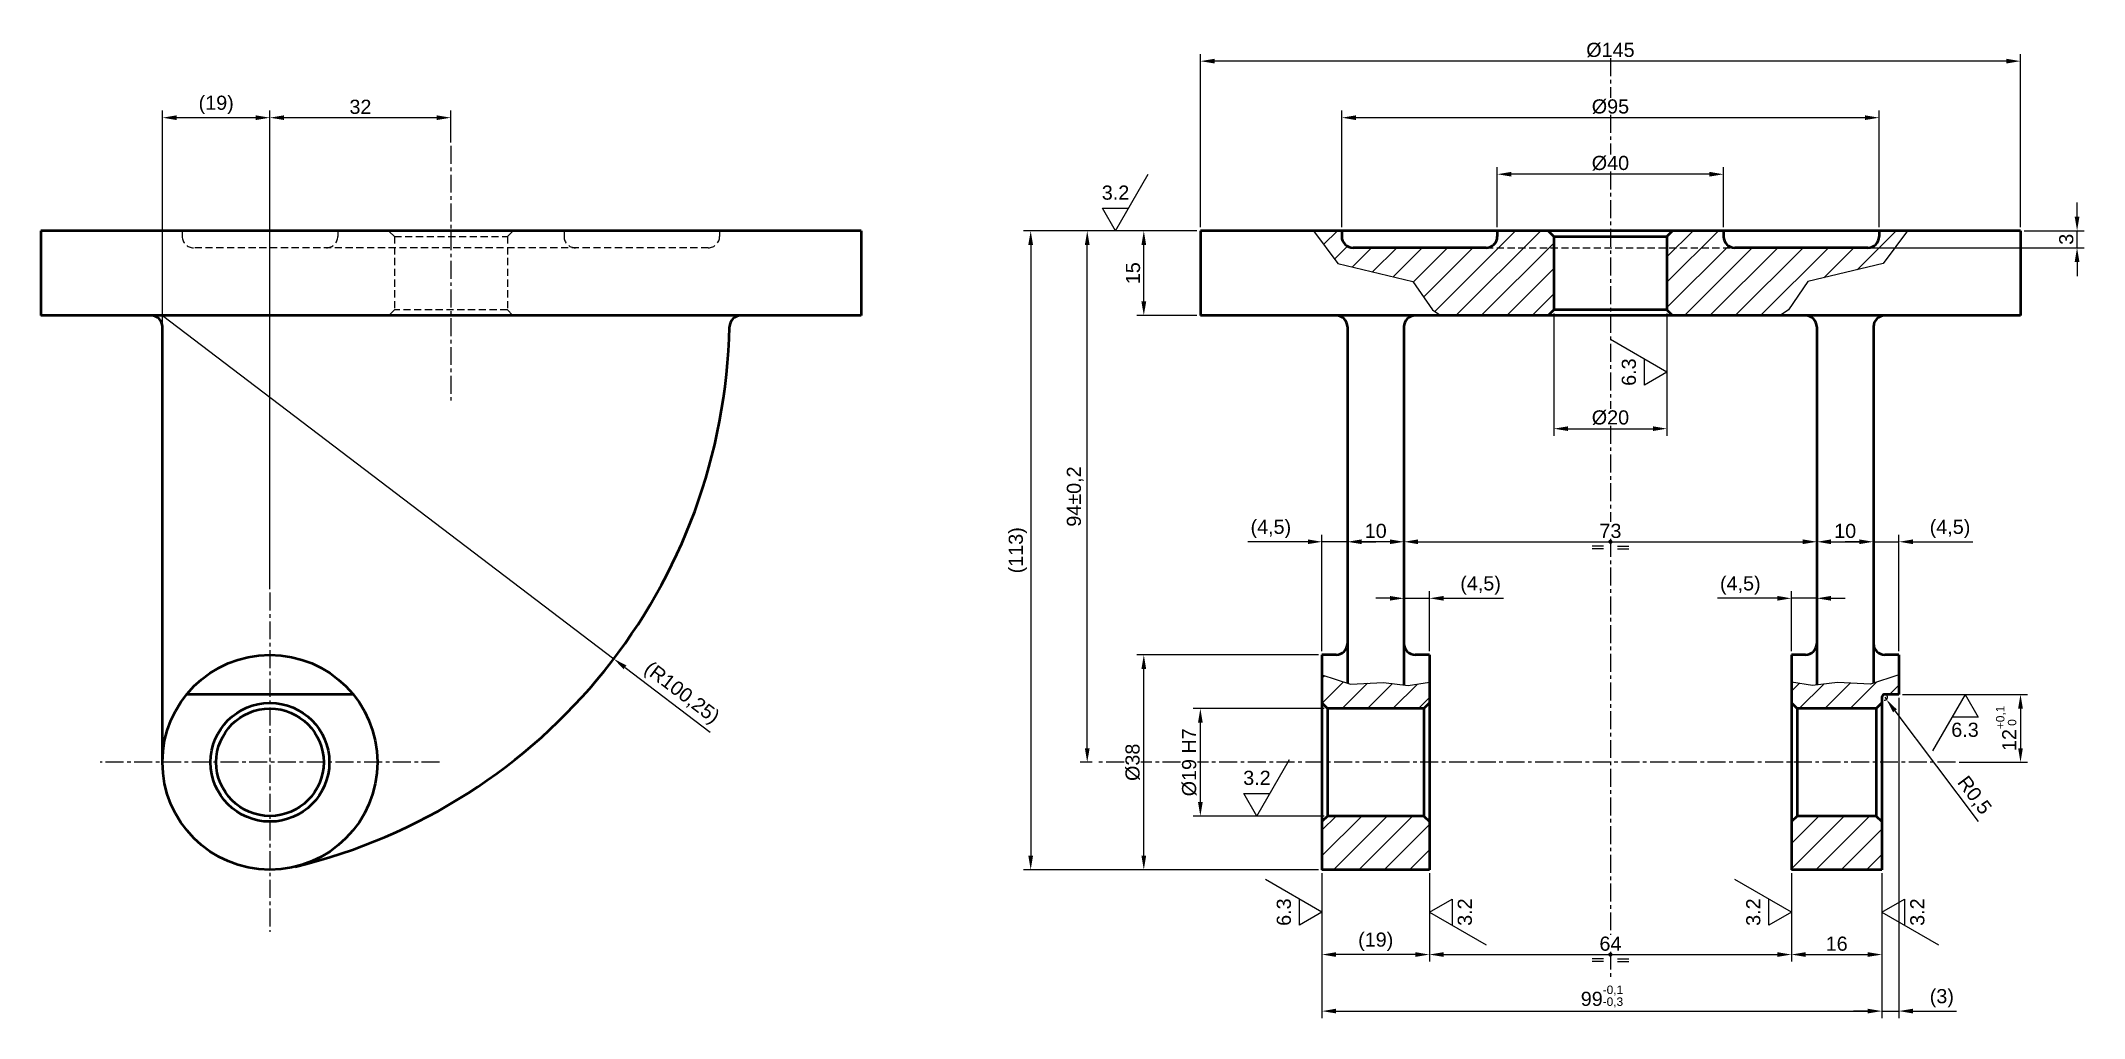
# Model space of a CAD drawing. Header units: millimetres. Extents: x 21 to 383, y 66 to 239.
import ezdxf
from ezdxf.enums import TextEntityAlignment as Align

# ---------------------------------------------------------------- set-up
doc = ezdxf.new("R2010")
doc.units = ezdxf.units.MM
doc.header["$LTSCALE"] = 0.1
doc.header["$PDSIZE"] = -5
doc.linetypes.add('CENTER', pattern=[50.8, 31.75, -6.35, 6.35, -6.35])
doc.linetypes.add('DASHED', pattern=[19.05, 12.7, -6.35])
for name, color, linetype, lineweight in [('ASSE', 4, 'CENTER', 25), ('CONTORNO1', 7, 'Continuous', 50), ('NASCOSTA', 6, 'DASHED', 25), ('QUOTA', 3, 'Continuous', 25), ('SOTTILE', 3, 'Continuous', 25), ('TRATTEGGIO', 1, 'Continuous', 25)]:
    doc.layers.add(name, color=color, linetype=linetype, lineweight=lineweight)
doc.styles.get("Standard").update_dxf_attribs({"font": 'arial.ttf'})
doc.dimstyles.new('ISO_1-1', dxfattribs={"dimtxt": 2.5, "dimasz": 2.5, "dimexe": 1.25, "dimexo": 0.625, "dimtad": 1, "dimtxsty": 'Standard', "dimcen": 2.5, "dimclrt": 2, "dimadec": 0, "dimazin": 0, "dimtfac": 1, "dimtmove": 0, "dimatfit": 3, "dimfxl": 1, "dimarcsym": 0})

# ---------------------------------------------------------------- blocks, each defined once
blk = doc.blocks.new('*D5')
at = {"layer": 'Defpoints', "color": 0}
for p in [(288.86, 191.71), (308.86, 191.71), (308.86, 170.71)]:
    blk.add_point(p, dxfattribs=at)
at = {"layer": 'QUOTA', "color": 0, "lineweight": -2}
for p, q in [((288.86, 191.09), (288.86, 169.46)), ((308.86, 191.09), (308.86, 169.46)), ((291.36, 170.71), (306.36, 170.71))]:
    blk.add_line(p, q, dxfattribs=at)
at = {"layer": 'QUOTA', "color": 0}
for points in [[(291.36, 171.13), (291.36, 170.3), (288.86, 170.71)], [(306.36, 170.3), (306.36, 171.13), (308.86, 170.71)]]:
    blk.add_solid(points, dxfattribs=at)
at = {"layer": 'QUOTA', "color": 2, "insert": (298.86, 172.66), "char_height": 2.5, "attachment_point": 5}
blk.add_mtext('%%C20', dxfattribs=at)
blk = doc.blocks.new('*D6')
at = {"layer": 'Defpoints', "color": 0}
for p in [(278.86, 215.71), (278.86, 205.71), (318.86, 205.71)]:
    blk.add_point(p, dxfattribs=at)
at = {"layer": 'QUOTA', "color": 0, "lineweight": -2}
for p, q in [((278.86, 206.34), (278.86, 216.96)), ((318.86, 206.34), (318.86, 216.96)), ((316.36, 215.71), (281.36, 215.71))]:
    blk.add_line(p, q, dxfattribs=at)
at = {"layer": 'QUOTA', "color": 0}
for points in [[(281.36, 216.13), (281.36, 215.3), (278.86, 215.71)], [(316.36, 215.3), (316.36, 216.13), (318.86, 215.71)]]:
    blk.add_solid(points, dxfattribs=at)
at = {"layer": 'QUOTA', "color": 2, "insert": (298.86, 217.66), "char_height": 2.5, "attachment_point": 5}
blk.add_mtext('%%C40', dxfattribs=at)
blk = doc.blocks.new('*D7')
at = {"layer": 'Defpoints', "color": 0}
for p in [(251.36, 225.71), (251.36, 205.71), (346.36, 205.71)]:
    blk.add_point(p, dxfattribs=at)
at = {"layer": 'QUOTA', "color": 0, "lineweight": -2}
for p, q in [((251.36, 206.34), (251.36, 226.96)), ((343.86, 225.71), (253.86, 225.71)), ((346.36, 206.34), (346.36, 226.96))]:
    blk.add_line(p, q, dxfattribs=at)
at = {"layer": 'QUOTA', "color": 0}
for points in [[(253.86, 226.13), (253.86, 225.3), (251.36, 225.71)], [(343.86, 225.3), (343.86, 226.13), (346.36, 225.71)]]:
    blk.add_solid(points, dxfattribs=at)
at = {"layer": 'QUOTA', "color": 2, "insert": (298.86, 227.66), "char_height": 2.5, "attachment_point": 5}
blk.add_mtext('%%C95', dxfattribs=at)
blk = doc.blocks.new('*D8')
at = {"layer": 'Defpoints', "color": 0}
for p in [(226.36, 235.71), (226.36, 205.71), (371.36, 205.71)]:
    blk.add_point(p, dxfattribs=at)
at = {"layer": 'QUOTA', "color": 0, "lineweight": -2}
for p, q in [((226.36, 206.34), (226.36, 236.96)), ((368.86, 235.71), (228.86, 235.71)), ((371.36, 206.34), (371.36, 236.96))]:
    blk.add_line(p, q, dxfattribs=at)
at = {"layer": 'QUOTA', "color": 0}
for points in [[(228.86, 236.13), (228.86, 235.3), (226.36, 235.71)], [(368.86, 235.3), (368.86, 236.13), (371.36, 235.71)]]:
    blk.add_solid(points, dxfattribs=at)
at = {"layer": 'QUOTA', "color": 2, "insert": (298.86, 237.66), "char_height": 2.5, "attachment_point": 5}
blk.add_mtext('%%C145', dxfattribs=at)
blk = doc.blocks.new('Rug_Lavorazione')
at = {"layer": 'QUOTA'}
for p, q in [((0, 0), (5.77, 10)), ((0, 0), (-2.31, 4)), ((-2.31, 4), (2.31, 4))]:
    blk.add_line(p, q, dxfattribs=at)
at = {"layer": 'QUOTA', "color": 2, "flags": 8}
blk.add_attdef('Rugosità', text='', height=2.5, dxfattribs=at).set_placement((0, 5.5), align=Align.CENTER)
blk = doc.blocks.new('*D9')
at = {"layer": 'Defpoints', "color": 0}
for p in [(252.36, 150.71), (252.36, 125.69), (262.36, 125.39)]:
    blk.add_point(p, dxfattribs=at)
at = {"layer": 'QUOTA', "color": 0, "lineweight": -2}
blk.add_line((259.86, 150.71), (254.86, 150.71), dxfattribs=at)
at = {"layer": 'QUOTA', "color": 0}
for points in [[(254.86, 151.13), (254.86, 150.3), (252.36, 150.71)], [(259.86, 150.3), (259.86, 151.13), (262.36, 150.71)]]:
    blk.add_solid(points, dxfattribs=at)
at = {"layer": 'QUOTA', "color": 2, "insert": (257.36, 152.62), "char_height": 2.5, "attachment_point": 5}
blk.add_mtext('10', dxfattribs=at)
blk = doc.blocks.new('*D10')
at = {"layer": 'Defpoints', "color": 0}
for p in [(345.36, 150.71), (335.36, 125.39), (345.36, 125.69)]:
    blk.add_point(p, dxfattribs=at)
at = {"layer": 'QUOTA', "color": 0, "lineweight": -2}
blk.add_line((337.86, 150.71), (342.86, 150.71), dxfattribs=at)
at = {"layer": 'QUOTA', "color": 0}
for points in [[(337.86, 151.13), (337.86, 150.3), (335.36, 150.71)], [(342.86, 150.3), (342.86, 151.13), (345.36, 150.71)]]:
    blk.add_solid(points, dxfattribs=at)
at = {"layer": 'QUOTA', "color": 2, "insert": (340.36, 152.62), "char_height": 2.5, "attachment_point": 5}
blk.add_mtext('10', dxfattribs=at)
blk = doc.blocks.new('*D11')
at = {"layer": 'Defpoints', "color": 0}
for p in [(335.36, 150.71), (262.36, 125.39), (335.36, 125.39)]:
    blk.add_point(p, dxfattribs=at)
at = {"layer": 'QUOTA', "color": 0, "lineweight": -2}
blk.add_line((264.86, 150.71), (332.86, 150.71), dxfattribs=at)
at = {"layer": 'QUOTA', "color": 0}
for points in [[(264.86, 151.13), (264.86, 150.3), (262.36, 150.71)], [(332.86, 150.3), (332.86, 151.13), (335.36, 150.71)]]:
    blk.add_solid(points, dxfattribs=at)
at = {"layer": 'QUOTA', "color": 2, "insert": (298.86, 152.62), "char_height": 2.5, "attachment_point": 5}
blk.add_mtext('73', dxfattribs=at)
blk = doc.blocks.new('*D12')
at = {"layer": 'Defpoints', "color": 0}
for p in [(266.86, 140.71), (266.86, 130.71), (262.36, 125.39)]:
    blk.add_point(p, dxfattribs=at)
at = {"layer": 'QUOTA', "color": 0, "lineweight": -2}
for p, q in [((266.86, 131.34), (266.86, 141.96)), ((259.86, 140.71), (257.36, 140.71)), ((262.36, 140.71), (266.86, 140.71)), ((269.36, 140.71), (279.95, 140.71))]:
    blk.add_line(p, q, dxfattribs=at)
at = {"layer": 'QUOTA', "color": 0}
for points in [[(259.86, 140.3), (259.86, 141.13), (262.36, 140.71)], [(269.36, 141.13), (269.36, 140.3), (266.86, 140.71)]]:
    blk.add_solid(points, dxfattribs=at)
at = {"layer": 'QUOTA', "color": 2, "insert": (275.9, 142.98), "char_height": 2.5, "attachment_point": 5}
blk.add_mtext('(4,5)', dxfattribs=at)
blk = doc.blocks.new('*D13')
at = {"layer": 'Defpoints', "color": 0}
for p in [(330.86, 140.71), (330.86, 130.71), (335.36, 125.39)]:
    blk.add_point(p, dxfattribs=at)
at = {"layer": 'QUOTA', "color": 0, "lineweight": -2}
for p, q in [((330.86, 131.34), (330.86, 141.96)), ((328.36, 140.71), (317.77, 140.71)), ((335.36, 140.71), (330.86, 140.71)), ((337.86, 140.71), (340.36, 140.71))]:
    blk.add_line(p, q, dxfattribs=at)
at = {"layer": 'QUOTA', "color": 0}
for points in [[(328.36, 140.3), (328.36, 141.13), (330.86, 140.71)], [(337.86, 141.13), (337.86, 140.3), (335.36, 140.71)]]:
    blk.add_solid(points, dxfattribs=at)
at = {"layer": 'QUOTA', "color": 2, "insert": (321.82, 142.98), "char_height": 2.5, "attachment_point": 5}
blk.add_mtext('(4,5)', dxfattribs=at)
blk = doc.blocks.new('*D14')
at = {"layer": 'Defpoints', "color": 0}
for p in [(247.86, 150.71), (247.86, 130.71), (252.36, 125.69)]:
    blk.add_point(p, dxfattribs=at)
at = {"layer": 'QUOTA', "color": 0, "lineweight": -2}
for p, q in [((247.86, 131.34), (247.86, 151.96)), ((245.36, 150.71), (234.77, 150.71)), ((252.36, 150.71), (247.86, 150.71)), ((254.86, 150.71), (257.36, 150.71))]:
    blk.add_line(p, q, dxfattribs=at)
at = {"layer": 'QUOTA', "color": 0}
for points in [[(245.36, 150.3), (245.36, 151.13), (247.86, 150.71)], [(254.86, 151.13), (254.86, 150.3), (252.36, 150.71)]]:
    blk.add_solid(points, dxfattribs=at)
at = {"layer": 'QUOTA', "color": 2, "insert": (238.82, 152.98), "char_height": 2.5, "attachment_point": 5}
blk.add_mtext('(4,5)', dxfattribs=at)
blk = doc.blocks.new('*D15')
at = {"layer": 'Defpoints', "color": 0}
for p in [(349.86, 150.71), (349.86, 130.71), (345.36, 125.69)]:
    blk.add_point(p, dxfattribs=at)
at = {"layer": 'QUOTA', "color": 0, "lineweight": -2}
for p, q in [((349.86, 131.34), (349.86, 151.96)), ((342.86, 150.71), (340.36, 150.71)), ((345.36, 150.71), (349.86, 150.71)), ((352.36, 150.71), (362.95, 150.71))]:
    blk.add_line(p, q, dxfattribs=at)
at = {"layer": 'QUOTA', "color": 0}
for points in [[(342.86, 150.3), (342.86, 151.13), (345.36, 150.71)], [(352.36, 151.13), (352.36, 150.3), (349.86, 150.71)]]:
    blk.add_solid(points, dxfattribs=at)
at = {"layer": 'QUOTA', "color": 2, "insert": (358.9, 152.98), "char_height": 2.5, "attachment_point": 5}
blk.add_mtext('(4,5)', dxfattribs=at)
blk = doc.blocks.new('Simbolo_Simmetria')
at = {"layer": 'QUOTA'}
for p, q in [((-1.25, -0.75), (-3.25, -0.75)), ((-1.25, -1.25), (-3.25, -1.25)), ((1.25, -0.75), (3.25, -0.75)), ((1.25, -1.25), (3.25, -1.25))]:
    blk.add_line(p, q, dxfattribs=at)
at = {"layer": 'QUOTA', "const_width": 0.375}
blk.add_lwpolyline([(-0.1875, 0, 1), (0.1875, 0, 1)], format="xyb", close=True, dxfattribs=at)
blk = doc.blocks.new('*D17')
at = {"layer": 'Defpoints', "color": 0}
for p in [(266.86, 92.71), (330.86, 92.71), (330.86, 77.71)]:
    blk.add_point(p, dxfattribs=at)
at = {"layer": 'QUOTA', "color": 0, "lineweight": -2}
for p, q in [((266.86, 92.09), (266.86, 76.46)), ((330.86, 92.09), (330.86, 76.46)), ((269.36, 77.71), (328.36, 77.71))]:
    blk.add_line(p, q, dxfattribs=at)
at = {"layer": 'QUOTA', "color": 0}
for points in [[(269.36, 78.13), (269.36, 77.3), (266.86, 77.71)], [(328.36, 77.3), (328.36, 78.13), (330.86, 77.71)]]:
    blk.add_solid(points, dxfattribs=at)
at = {"layer": 'QUOTA', "color": 2, "insert": (298.86, 79.62), "char_height": 2.5, "attachment_point": 5}
blk.add_mtext('64', dxfattribs=at)
blk = doc.blocks.new('*D18')
at = {"layer": 'Defpoints', "color": 0}
for p in [(247.86, 92.71), (266.86, 92.71), (247.86, 77.71)]:
    blk.add_point(p, dxfattribs=at)
at = {"layer": 'QUOTA', "color": 0, "lineweight": -2}
for p, q in [((247.86, 92.09), (247.86, 76.46)), ((266.86, 92.09), (266.86, 76.46)), ((264.36, 77.71), (250.36, 77.71))]:
    blk.add_line(p, q, dxfattribs=at)
at = {"layer": 'QUOTA', "color": 0}
for points in [[(250.36, 78.13), (250.36, 77.3), (247.86, 77.71)], [(264.36, 77.3), (264.36, 78.13), (266.86, 77.71)]]:
    blk.add_solid(points, dxfattribs=at)
at = {"layer": 'QUOTA', "color": 2, "insert": (257.36, 79.98), "char_height": 2.5, "attachment_point": 5}
blk.add_mtext('(19)', dxfattribs=at)
blk = doc.blocks.new('*D19')
at = {"layer": 'Defpoints', "color": 0}
for p in [(330.86, 92.71), (346.86, 92.71), (346.86, 77.71)]:
    blk.add_point(p, dxfattribs=at)
at = {"layer": 'QUOTA', "color": 0, "lineweight": -2}
for p, q in [((330.86, 92.09), (330.86, 76.46)), ((346.86, 92.09), (346.86, 76.46)), ((333.36, 77.71), (344.36, 77.71))]:
    blk.add_line(p, q, dxfattribs=at)
at = {"layer": 'QUOTA', "color": 0}
for points in [[(333.36, 78.13), (333.36, 77.3), (330.86, 77.71)], [(344.36, 77.3), (344.36, 78.13), (346.86, 77.71)]]:
    blk.add_solid(points, dxfattribs=at)
at = {"layer": 'QUOTA', "color": 2, "insert": (338.86, 79.62), "char_height": 2.5, "attachment_point": 5}
blk.add_mtext('16', dxfattribs=at)
blk = doc.blocks.new('*D20')
at = {"layer": 'Defpoints', "color": 0}
for p in [(349.86, 123.71), (346.86, 92.71), (349.86, 67.71)]:
    blk.add_point(p, dxfattribs=at)
at = {"layer": 'QUOTA', "color": 0, "lineweight": -2}
for p, q in [((349.86, 123.09), (349.86, 66.46)), ((346.86, 92.09), (346.86, 66.46)), ((344.36, 67.71), (341.86, 67.71)), ((346.86, 67.71), (349.86, 67.71)), ((352.36, 67.71), (360.04, 67.71))]:
    blk.add_line(p, q, dxfattribs=at)
at = {"layer": 'QUOTA', "color": 0}
for points in [[(344.36, 67.3), (344.36, 68.13), (346.86, 67.71)], [(352.36, 68.13), (352.36, 67.3), (349.86, 67.71)]]:
    blk.add_solid(points, dxfattribs=at)
at = {"layer": 'QUOTA', "color": 2, "insert": (357.45, 69.98), "char_height": 2.5, "attachment_point": 5}
blk.add_mtext('(3)', dxfattribs=at)
blk = doc.blocks.new('*D21')
at = {"layer": 'Defpoints', "color": 0}
for p in [(216.36, 205.71), (226.36, 205.71), (226.36, 190.71)]:
    blk.add_point(p, dxfattribs=at)
at = {"layer": 'QUOTA', "color": 0, "lineweight": -2}
for p, q in [((225.74, 205.71), (215.11, 205.71)), ((216.36, 193.21), (216.36, 203.21)), ((225.74, 190.71), (215.11, 190.71))]:
    blk.add_line(p, q, dxfattribs=at)
at = {"layer": 'QUOTA', "color": 0}
for points in [[(216.78, 203.21), (215.94, 203.21), (216.36, 205.71)], [(215.94, 193.21), (216.78, 193.21), (216.36, 190.71)]]:
    blk.add_solid(points, dxfattribs=at)
at = {"layer": 'QUOTA', "color": 2, "insert": (214.46, 198.21), "char_height": 2.5, "attachment_point": 5, "rotation": 90}
blk.add_mtext('15', dxfattribs=at)
blk = doc.blocks.new('*D22')
at = {"layer": 'Defpoints', "color": 0}
for p in [(226.36, 121.21), (248.86, 121.21), (248.86, 102.21)]:
    blk.add_point(p, dxfattribs=at)
at = {"layer": 'QUOTA', "color": 0, "lineweight": -2}
for p, q in [((248.24, 121.21), (225.11, 121.21)), ((226.36, 104.71), (226.36, 118.71)), ((248.24, 102.21), (225.11, 102.21))]:
    blk.add_line(p, q, dxfattribs=at)
at = {"layer": 'QUOTA', "color": 0}
for points in [[(226.78, 118.71), (225.94, 118.71), (226.36, 121.21)], [(225.94, 104.71), (226.78, 104.71), (226.36, 102.21)]]:
    blk.add_solid(points, dxfattribs=at)
at = {"layer": 'QUOTA', "color": 2, "insert": (224.41, 111.71), "char_height": 2.5, "attachment_point": 5, "rotation": 90}
blk.add_mtext('%%C19 H7', dxfattribs=at)
blk = doc.blocks.new('*D23')
at = {"layer": 'Defpoints', "color": 0}
for p in [(216.36, 130.71), (247.86, 130.71), (247.86, 92.71)]:
    blk.add_point(p, dxfattribs=at)
at = {"layer": 'QUOTA', "color": 0, "lineweight": -2}
for p, q in [((247.24, 130.71), (215.11, 130.71)), ((216.36, 95.21), (216.36, 128.21)), ((247.24, 92.71), (215.11, 92.71))]:
    blk.add_line(p, q, dxfattribs=at)
at = {"layer": 'QUOTA', "color": 0}
for points in [[(216.78, 128.21), (215.94, 128.21), (216.36, 130.71)], [(215.94, 95.21), (216.78, 95.21), (216.36, 92.71)]]:
    blk.add_solid(points, dxfattribs=at)
at = {"layer": 'QUOTA', "color": 2, "insert": (214.41, 111.71), "char_height": 2.5, "attachment_point": 5, "rotation": 90}
blk.add_mtext('%%C38', dxfattribs=at)
blk = doc.blocks.new('*D24')
at = {"layer": 'Defpoints', "color": 0}
for p in [(206.36, 205.71), (226.36, 205.71), (207.86, 111.71)]:
    blk.add_point(p, dxfattribs=at)
at = {"layer": 'QUOTA', "color": 0, "lineweight": -2}
for p, q in [((225.74, 205.71), (205.11, 205.71)), ((206.36, 114.21), (206.36, 203.21)), ((207.24, 111.71), (205.11, 111.71))]:
    blk.add_line(p, q, dxfattribs=at)
at = {"layer": 'QUOTA', "color": 0}
for points in [[(206.78, 203.21), (205.94, 203.21), (206.36, 205.71)], [(205.94, 114.21), (206.78, 114.21), (206.36, 111.71)]]:
    blk.add_solid(points, dxfattribs=at)
at = {"layer": 'QUOTA', "color": 2, "insert": (204.23, 158.71), "char_height": 2.5, "attachment_point": 5, "rotation": 90}
blk.add_mtext('94%%p0,2', dxfattribs=at)
blk = doc.blocks.new('Rug_Lavorazione_Ruotato')
at = {"layer": 'QUOTA'}
for p, q in [((0, 0), (-5.77, -10)), ((0, 0), (2.31, -4)), ((2.31, -4), (-2.31, -4))]:
    blk.add_line(p, q, dxfattribs=at)
at = {"layer": 'QUOTA', "color": 2, "flags": 8}
blk.add_attdef('Rugosità', text='', height=2.5, dxfattribs=at).set_placement((0, -7.5), align=Align.CENTER)
blk = doc.blocks.new('*D26')
at = {"layer": 'Defpoints', "color": 0}
for p in [(349.86, 123.71), (359.86, 111.71), (371.36, 111.71)]:
    blk.add_point(p, dxfattribs=at)
at = {"layer": 'QUOTA', "color": 0, "lineweight": -2}
for p, q in [((350.49, 123.71), (372.61, 123.71)), ((371.36, 121.21), (371.36, 114.21)), ((360.49, 111.71), (372.61, 111.71))]:
    blk.add_line(p, q, dxfattribs=at)
at = {"layer": 'QUOTA', "color": 0}
for points in [[(371.78, 121.21), (370.94, 121.21), (371.36, 123.71)], [(370.94, 114.21), (371.78, 114.21), (371.36, 111.71)]]:
    blk.add_solid(points, dxfattribs=at)
at = {"layer": 'QUOTA', "color": 2, "insert": (368.82, 117.71), "char_height": 2.5, "attachment_point": 5, "rotation": 90}
blk.add_mtext('12{\\H1.500000;\\S+0,1^  0;}', dxfattribs=at)
blk = doc.blocks.new('*D27')
at = {"layer": 'Defpoints', "color": 0}
for p in [(61.86, 225.71), (93.86, 220.71), (61.86, 141.71)]:
    blk.add_point(p, dxfattribs=at)
at = {"layer": 'QUOTA', "color": 0, "lineweight": -2}
for p, q in [((61.86, 142.34), (61.86, 226.96)), ((91.36, 225.71), (64.36, 225.71)), ((93.86, 221.34), (93.86, 226.96))]:
    blk.add_line(p, q, dxfattribs=at)
at = {"layer": 'QUOTA', "color": 0}
for points in [[(64.36, 226.13), (64.36, 225.3), (61.86, 225.71)], [(91.36, 225.3), (91.36, 226.13), (93.86, 225.71)]]:
    blk.add_solid(points, dxfattribs=at)
at = {"layer": 'QUOTA', "color": 2, "insert": (77.86, 227.62), "char_height": 2.5, "attachment_point": 5}
blk.add_mtext('32', dxfattribs=at)
blk = doc.blocks.new('*D28')
at = {"layer": 'Defpoints', "color": 0}
for p in [(42.86, 190.71), (122.65, 130.01)]:
    blk.add_point(p, dxfattribs=at)
at = {"layer": 'QUOTA', "color": 0, "lineweight": -2}
for p, q in [((42.86, 190.71), (122.65, 130.01)), ((124.64, 128.5), (139.7, 117.04))]:
    blk.add_line(p, q, dxfattribs=at)
at = {"layer": 'QUOTA', "color": 0}
blk.add_solid([(124.89, 128.83), (124.38, 128.17), (122.65, 130.01)], dxfattribs=at)
at = {"layer": 'QUOTA', "color": 2, "insert": (134.53, 123.81), "char_height": 2.5, "attachment_point": 5, "rotation": 322.7363}
blk.add_mtext('(R100,25)', dxfattribs=at)
blk = doc.blocks.new('*D29')
at = {"layer": 'Defpoints', "color": 0}
for p in [(42.86, 225.71), (42.86, 188.71), (61.86, 141.71)]:
    blk.add_point(p, dxfattribs=at)
at = {"layer": 'QUOTA', "color": 0, "lineweight": -2}
for p, q in [((42.86, 189.34), (42.86, 226.96)), ((59.36, 225.71), (45.36, 225.71)), ((61.86, 142.34), (61.86, 226.96))]:
    blk.add_line(p, q, dxfattribs=at)
at = {"layer": 'QUOTA', "color": 0}
for points in [[(45.36, 226.13), (45.36, 225.3), (42.86, 225.71)], [(59.36, 225.3), (59.36, 226.13), (61.86, 225.71)]]:
    blk.add_solid(points, dxfattribs=at)
at = {"layer": 'QUOTA', "color": 2, "insert": (52.36, 227.98), "char_height": 2.5, "attachment_point": 5}
blk.add_mtext('(19)', dxfattribs=at)
blk = doc.blocks.new('*D30')
at = {"layer": 'Defpoints', "color": 0}
for p in [(226.36, 205.71), (196.36, 92.71), (247.86, 92.71)]:
    blk.add_point(p, dxfattribs=at)
at = {"layer": 'QUOTA', "color": 0, "lineweight": -2}
for p, q in [((225.74, 205.71), (195.11, 205.71)), ((196.36, 203.21), (196.36, 95.21)), ((247.24, 92.71), (195.11, 92.71))]:
    blk.add_line(p, q, dxfattribs=at)
at = {"layer": 'QUOTA', "color": 0}
for points in [[(196.78, 203.21), (195.94, 203.21), (196.36, 205.71)], [(195.94, 95.21), (196.78, 95.21), (196.36, 92.71)]]:
    blk.add_solid(points, dxfattribs=at)
at = {"layer": 'QUOTA', "color": 2, "insert": (194.1, 149.21), "char_height": 2.5, "attachment_point": 5, "rotation": 90}
blk.add_mtext('(113)', dxfattribs=at)
blk = doc.blocks.new('*D31')
at = {"layer": 'Defpoints', "color": 0}
for p in [(344.36, 202.71), (371.36, 205.71), (381.36, 205.71)]:
    blk.add_point(p, dxfattribs=at)
at = {"layer": 'QUOTA', "color": 0, "lineweight": -2}
for p, q in [((381.36, 208.21), (381.36, 210.71)), ((344.99, 202.71), (382.61, 202.71)), ((371.99, 205.71), (382.61, 205.71)), ((381.36, 202.71), (381.36, 205.71)), ((381.36, 200.21), (381.36, 197.71))]:
    blk.add_line(p, q, dxfattribs=at)
at = {"layer": 'QUOTA', "color": 0}
for points in [[(380.94, 208.21), (381.78, 208.21), (381.36, 205.71)], [(381.78, 200.21), (380.94, 200.21), (381.36, 202.71)]]:
    blk.add_solid(points, dxfattribs=at)
at = {"layer": 'QUOTA', "color": 2, "insert": (379.46, 204.21), "char_height": 2.5, "attachment_point": 5, "rotation": 90}
blk.add_mtext('3', dxfattribs=at)
blk = doc.blocks.new('*D32')
at = {"layer": 'Defpoints', "color": 0}
for p in [(347.36, 123.21), (347.66, 122.81)]:
    blk.add_point(p, dxfattribs=at)
at = {"layer": 'QUOTA', "color": 0, "lineweight": -2}
for p, q in [((347.36, 123.21), (347.66, 122.81)), ((349.16, 120.82), (363.85, 101.25))]:
    blk.add_line(p, q, dxfattribs=at)
blk.add_arc((347.36, 123.21), 0.5, 257.3644, 126.9003, dxfattribs=at)
at = {"layer": 'QUOTA', "color": 0}
blk.add_solid([(349.49, 121.07), (348.83, 120.56), (347.66, 122.81)], dxfattribs=at)
at = {"layer": 'QUOTA', "color": 2, "insert": (363.09, 105.8), "char_height": 2.5, "attachment_point": 5, "rotation": 306.9012}
blk.add_mtext('R0,5', dxfattribs=at)
blk = doc.blocks.new('*D33')
at = {"layer": 'Defpoints', "color": 0}
for p in [(247.86, 92.71), (346.86, 92.71), (346.86, 67.71)]:
    blk.add_point(p, dxfattribs=at)
at = {"layer": 'QUOTA', "color": 0, "lineweight": -2}
for p, q in [((247.86, 92.09), (247.86, 66.46)), ((346.86, 92.09), (346.86, 66.46)), ((250.36, 67.71), (344.36, 67.71))]:
    blk.add_line(p, q, dxfattribs=at)
at = {"layer": 'QUOTA', "color": 0}
for points in [[(250.36, 68.13), (250.36, 67.3), (247.86, 67.71)], [(344.36, 67.3), (344.36, 68.13), (346.86, 67.71)]]:
    blk.add_solid(points, dxfattribs=at)
at = {"layer": 'QUOTA', "color": 2, "insert": (297.36, 70.41), "char_height": 2.5, "attachment_point": 5}
blk.add_mtext('99{\\H1.500000;\\S-0,1^ -0,3;}', dxfattribs=at)

msp = doc.modelspace()

# ---------------------------------------------------------------- hatches: boundary and pattern name
at = {"layer": 'TRATTEGGIO'}
h = msp.add_hatch(dxfattribs=at)
h.set_pattern_fill('ANSI31', color=256, style=0)
h.paths.add_polyline_path([(288.86, 191.714), (288.86, 204.714), (287.86, 205.714), (278.86, 205.714), (278.86, 204.714, -0.4142136), (276.86, 202.714), (253.36, 202.714, -0.4142136), (251.36, 204.714), (251.36, 205.714), (246.336, 205.714), (250.651, 199.901), (263.951, 196.715), (267.397, 191.722), (268.853, 190.714), (287.86, 190.714)])
h.paths.add_polyline_path([(330.324, 191.722), (333.769, 196.715), (347.069, 199.901), (351.384, 205.714), (346.36, 205.714), (346.36, 204.714, -0.4142136), (344.36, 202.714), (320.86, 202.714, -0.4142136), (318.86, 204.714), (318.86, 205.714), (309.86, 205.714), (308.86, 204.714), (308.86, 191.714), (309.86, 190.714), (328.867, 190.714)])
h = msp.add_hatch(dxfattribs=at)
h.set_pattern_fill('ANSI31', color=256, style=0)
h.paths.add_polyline_path([(266.86, 122.214), (266.86, 125.892), (263.118, 125.29), (258.73, 125.852), (252.879, 125.515), (247.86, 127.2), (247.86, 122.214), (248.86, 121.214), (265.86, 121.214)])
h.paths.add_polyline_path([(266.86, 92.714), (266.86, 101.214), (265.86, 102.214), (248.86, 102.214), (247.86, 101.214), (247.86, 92.714)])
h = msp.add_hatch(dxfattribs=at)
h.set_pattern_fill('ANSI31', color=256, style=0)
h.paths.add_polyline_path([(349.86, 123.714), (349.86, 127.2), (344.841, 125.515), (338.99, 125.852), (334.602, 125.29), (330.86, 125.892), (330.86, 122.214), (331.86, 121.214), (345.86, 121.214), (346.86, 122.214), (346.86, 123.214, -0.4142136), (347.36, 123.714)])
h.paths.add_polyline_path([(346.86, 92.714), (346.86, 101.214), (345.86, 102.214), (331.86, 102.214), (330.86, 101.214), (330.86, 92.714)])

# ---------------------------------------------------------------- linework, layer by layer
at = {"layer": 'ASSE'}
for p, q in [((298.86, 236.214), (298.86, 229.214)), ((298.86, 226.214), (298.86, 219.214)), ((93.86, 220.714), (93.86, 175.714)), ((298.86, 216.214), (298.86, 174.214)), ((298.86, 171.214), (298.86, 154.214)), ((298.86, 151.214), (298.86, 81.214)), ((61.86, 141.714), (61.86, 81.714)), ((91.86, 111.714), (31.86, 111.714)), ((212.86, 111.714), (207.86, 111.714)), ((222.86, 111.714), (215.86, 111.714)), ((359.86, 111.714), (225.86, 111.714)), ((298.86, 78.214), (298.86, 73.714))]:
    msp.add_line(p, q, dxfattribs=at)
at = {"layer": 'CONTORNO1'}
for p, q in [((166.36, 205.714), (21.36, 205.714)), ((21.36, 205.714), (21.36, 190.714)), ((166.36, 205.714), (166.36, 190.714)), ((371.36, 205.714), (226.36, 205.714)), ((226.36, 205.714), (226.36, 190.714)), ((251.36, 205.714), (251.36, 204.714)), ((276.86, 202.714), (253.36, 202.714)), ((278.86, 205.714), (278.86, 204.714)), ((288.86, 204.714), (287.86, 205.714)), ((288.86, 204.714), (288.86, 191.714)), ((288.86, 204.714), (308.86, 204.714)), ((308.86, 204.714), (309.86, 205.714)), ((308.86, 204.714), (308.86, 191.714)), ((318.86, 205.714), (318.86, 204.714)), ((344.36, 202.714), (320.86, 202.714)), ((346.36, 205.714), (346.36, 204.714)), ((371.36, 205.714), (371.36, 190.714)), ((288.86, 191.714), (287.86, 190.714)), ((308.86, 191.714), (288.86, 191.714)), ((308.86, 191.714), (309.86, 190.714)), ((166.36, 190.714), (21.36, 190.714)), ((42.86, 111.714), (42.86, 188.714)), ((371.36, 190.714), (226.36, 190.714)), ((252.36, 188.714), (252.36, 125.689)), ((262.36, 188.714), (262.36, 125.387)), ((335.36, 188.714), (335.36, 125.387)), ((345.36, 188.714), (345.36, 125.689)), ((247.86, 130.714), (247.86, 92.714)), ((250.36, 130.714), (247.86, 130.714)), ((266.86, 130.714), (264.36, 130.714)), ((266.86, 130.714), (266.86, 92.714)), ((330.86, 130.714), (330.86, 92.714)), ((333.36, 130.714), (330.86, 130.714)), ((349.86, 130.714), (347.36, 130.714)), ((349.86, 130.714), (349.86, 123.714)), ((76.591, 123.714), (47.129, 123.714)), ((346.86, 123.214), (346.86, 92.714)), ((349.86, 123.714), (347.36, 123.714)), ((248.86, 121.214), (247.86, 122.214)), ((265.86, 121.214), (248.86, 121.214)), ((248.86, 121.214), (248.86, 102.214)), ((265.86, 121.214), (266.86, 122.214)), ((265.86, 121.214), (265.86, 102.214)), ((331.86, 121.214), (330.86, 122.214)), ((345.86, 121.214), (331.86, 121.214)), ((331.86, 121.214), (331.86, 102.214)), ((345.86, 121.214), (346.86, 122.214)), ((345.86, 121.214), (345.86, 102.214)), ((248.86, 102.214), (247.86, 101.214)), ((265.86, 102.214), (248.86, 102.214)), ((265.86, 102.214), (266.86, 101.214)), ((331.86, 102.214), (330.86, 101.214)), ((345.86, 102.214), (331.86, 102.214)), ((345.86, 102.214), (346.86, 101.214)), ((266.86, 92.714), (247.86, 92.714)), ((346.86, 92.714), (330.86, 92.714))]:
    msp.add_line(p, q, dxfattribs=at)
for radius in [19, 10.5, 9.5]:
    msp.add_circle((61.86, 111.714), radius, dxfattribs=at)
for centre, radius, start, end in [((253.36, 204.714), 2, 180, 270), ((276.86, 204.714), 2, 270, 0), ((320.86, 204.714), 2, 180, 270), ((344.36, 204.714), 2, 270, 0), ((40.86, 188.714), 2, 0, 90), ((42.86, 190.714), 100.253, 283.52316, 358.87926), ((145.093, 188.714), 2, 90, 178.87926), ((250.36, 188.714), 2, 0, 90), ((264.36, 188.714), 2, 90, 180), ((333.36, 188.714), 2, 0, 90), ((347.36, 188.714), 2, 90, 180), ((250.36, 132.714), 2, 270, 0), ((264.36, 132.714), 2, 180, 270), ((333.36, 132.714), 2, 270, 0), ((347.36, 132.714), 2, 180, 270), ((347.36, 123.214), 0.5, 90, 180)]:
    msp.add_arc(centre, radius, start, end, dxfattribs=at)
at = {"layer": 'NASCOSTA'}
for p, q in [((46.36, 205.714), (46.36, 204.714)), ((139.36, 202.714), (48.36, 202.714)), ((73.86, 205.714), (73.86, 204.714)), ((83.86, 204.714), (82.86, 205.714)), ((83.86, 204.714), (103.86, 204.714)), ((83.86, 204.714), (83.86, 191.714)), ((103.86, 204.714), (104.86, 205.714)), ((103.86, 204.714), (103.86, 191.714)), ((113.86, 205.714), (113.86, 204.714)), ((141.36, 205.714), (141.36, 204.714)), ((276.86, 202.714), (320.86, 202.714)), ((83.86, 191.714), (82.86, 190.714)), ((103.86, 191.714), (83.86, 191.714)), ((103.86, 191.714), (104.86, 190.714))]:
    msp.add_line(p, q, dxfattribs=at)
for centre, start, end in [((48.36, 204.714), 180, 270), ((71.86, 204.714), 270, 0), ((115.86, 204.714), 180, 270), ((139.36, 204.714), 270, 0)]:
    msp.add_arc(centre, 2, start, end, dxfattribs=at)
at = {"layer": 'SOTTILE'}
for points in [[(246.336, 205.714), (250.651, 199.901), (263.951, 196.715), (267.397, 191.722), (268.853, 190.714)], [(351.384, 205.714), (347.069, 199.901), (333.769, 196.715), (330.324, 191.722), (328.867, 190.714)], [(247.86, 127.2), (252.879, 125.515), (258.73, 125.852), (263.118, 125.29), (266.86, 125.892)], [(349.86, 127.2), (344.841, 125.515), (338.99, 125.852), (334.602, 125.29), (330.86, 125.892)]]:
    msp.add_lwpolyline(points, dxfattribs=at)

# ---------------------------------------------------------------- block references
at = {"layer": 'QUOTA'}
for name, p, values in [('Rug_Lavorazione', (211.36, 205.714), {'Rugosità': '3.2'}), ('Rug_Lavorazione_Ruotato', (361.548, 123.714), {'Rugosità': '6.3'}), ('Rug_Lavorazione', (236.36, 102.214), {'Rugosità': '3.2'})]:
    msp.add_blockref(name, p, dxfattribs=at).add_auto_attribs(values)
at = {"layer": 'QUOTA', "rotation": 90}
for name, p, values in [('Rug_Lavorazione', (308.86, 180.714), {'Rugosità': '6.3'}), ('Rug_Lavorazione', (247.86, 85.214), {'Rugosità': '6.3'}), ('Rug_Lavorazione', (330.86, 85.214), {'Rugosità': '3.2'}), ('Rug_Lavorazione_Ruotato', (266.86, 85.214), {'Rugosità': '3.2'}), ('Rug_Lavorazione_Ruotato', (346.86, 85.214), {'Rugosità': '3.2'})]:
    msp.add_blockref(name, p, dxfattribs=at).add_auto_attribs(values)
at = {"layer": 'QUOTA'}
for p in [(298.86, 150.714), (298.86, 77.714)]:
    msp.add_blockref('Simbolo_Simmetria', p, dxfattribs=at)

# ---------------------------------------------------------------- dimensions: what is measured, and where the dimension line sits
for base, p1, p2, text, picture, middle in [((226.36, 235.714), (371.36, 205.714), (226.36, 205.714), '%%C<>', '*D8', (298.86, 237.66)), ((42.86, 225.714), (61.86, 141.714), (42.86, 188.714), '(<>)', '*D29', (52.36, 227.977)), ((251.36, 225.714), (346.36, 205.714), (251.36, 205.714), '%%C<>', '*D7', (298.86, 227.66)), ((278.86, 215.714), (318.86, 205.714), (278.86, 205.714), '%%C<>', '*D6', (298.86, 217.66)), ((308.86, 170.714), (288.86, 191.714), (308.86, 191.714), '%%C<>', '*D5', (298.86, 172.66)), ((349.86, 67.714), (346.86, 92.714), (349.86, 123.714), '(<>)', '*D20', (357.449, 69.977)), ((247.86, 77.714), (266.86, 92.714), (247.86, 92.714), '(<>)', '*D18', (257.36, 79.977))]:
    dim = msp.add_linear_dim(base=base, p1=p1, p2=p2, text=text, dimstyle='ISO_1-1', dxfattribs=at)
    dim.commit()
    dim.dimension.update_dxf_attribs({"geometry": picture, "text_midpoint": middle})
for base, p1, p2, picture, middle in [((61.86, 225.714), (93.86, 220.714), (61.86, 141.714), '*D27', (77.86, 227.615)), ((346.86, 77.714), (330.86, 92.714), (346.86, 92.714), '*D19', (338.86, 79.615))]:
    dim = msp.add_linear_dim(base=base, p1=p1, p2=p2, dimstyle='ISO_1-1', dxfattribs=at)
    dim.commit()
    dim.dimension.update_dxf_attribs({"geometry": picture, "text_midpoint": middle})
for base, p1, p2, picture, middle in [((381.36, 205.714), (344.36, 202.714), (371.36, 205.714), '*D31', (379.459, 204.214)), ((216.36, 205.714), (226.36, 190.714), (226.36, 205.714), '*D21', (214.459, 198.214))]:
    dim = msp.add_linear_dim(base=base, p1=p1, p2=p2, angle=90, dimstyle='ISO_1-1', dxfattribs=at)
    dim.commit()
    dim.dimension.update_dxf_attribs({"geometry": picture, "text_midpoint": middle})
for base, p1, p2, text, picture, middle in [((196.36, 92.714), (226.36, 205.714), (247.86, 92.714), '(<>)', '*D30', (194.098, 149.214)), ((216.36, 130.714), (247.86, 92.714), (247.86, 130.714), '%%C<>', '*D23', (214.414, 111.714)), ((226.36, 121.214), (248.86, 102.214), (248.86, 121.214), '%%C<> H7', '*D22', (224.414, 111.714))]:
    dim = msp.add_linear_dim(base=base, p1=p1, p2=p2, angle=90, text=text, dimstyle='ISO_1-1', dxfattribs=at)
    dim.commit()
    dim.dimension.update_dxf_attribs({"geometry": picture, "text_midpoint": middle})
for base, p1, p2, angle, override, picture, middle in [((206.36, 205.714), (207.86, 111.714), (226.36, 205.714), 90, {"dimtol": 1, "dimlim": 0, "dimtp": 0.2, "dimtm": 0.2, "dimtfac": 1}, '*D24', (204.234, 158.714)), ((345.36, 150.714), (335.36, 125.387), (345.36, 125.689), 180, {"dimse1": 1, "dimse2": 1}, '*D10', (340.36, 152.615)), ((371.36, 111.714), (349.86, 123.714), (359.86, 111.714), 90, {"dimtol": 1, "dimlim": 0, "dimtp": 0.1, "dimtm": 0, "dimtfac": 0.6}, '*D26', (368.819, 117.714))]:
    dim = msp.add_linear_dim(base=base, p1=p1, p2=p2, angle=angle, dimstyle='ISO_1-1', override=override, dxfattribs=at)
    dim.commit()
    dim.dimension.update_dxf_attribs({"geometry": picture, "text_midpoint": middle})
dim = msp.add_radius_dim(center=(42.86, 190.714), mpoint=(122.647, 130.013), text='(<>)', dimstyle='ISO_1-1', dxfattribs=at)
dim.commit()
dim.dimension.update_dxf_attribs({"geometry": '*D28', "text_midpoint": (133.163, 122.012), "dimtype": 164})
for base, p1, p2, picture, middle in [((247.86, 150.714), (252.36, 125.689), (247.86, 130.714), '*D14', (238.816, 152.977)), ((266.86, 140.714), (262.36, 125.387), (266.86, 130.714), '*D12', (275.904, 142.977))]:
    dim = msp.add_linear_dim(base=base, p1=p1, p2=p2, text='(<>)', dimstyle='ISO_1-1', override={"dimse1": 1}, dxfattribs=at)
    dim.commit()
    dim.dimension.update_dxf_attribs({"geometry": picture, "text_midpoint": middle})
for base, p1, p2, override, picture, middle in [((252.36, 150.714), (262.36, 125.387), (252.36, 125.689), {"dimse1": 1, "dimse2": 1}, '*D9', (257.36, 152.615)), ((335.36, 150.714), (262.36, 125.387), (335.36, 125.387), {"dimse1": 1, "dimse2": 1}, '*D11', (298.86, 152.615)), ((346.86, 67.714), (247.86, 92.714), (346.86, 92.714), {"dimtol": 1, "dimlim": 0, "dimtp": -0.1, "dimtm": 0.3, "dimtfac": 0.6}, '*D33', (297.36, 70.412)), ((330.86, 77.714), (266.86, 92.714), (330.86, 92.714), {"dimtol": 0, "dimlim": 0, "dimtp": 0.3, "dimtm": -0.1, "dimtfac": 0.6}, '*D17', (298.86, 79.615))]:
    dim = msp.add_linear_dim(base=base, p1=p1, p2=p2, dimstyle='ISO_1-1', override=override, dxfattribs=at)
    dim.commit()
    dim.dimension.update_dxf_attribs({"geometry": picture, "text_midpoint": middle})
for base, p1, p2, picture, middle in [((349.86, 150.714), (345.36, 125.689), (349.86, 130.714), '*D15', (358.904, 152.977)), ((330.86, 140.714), (335.36, 125.387), (330.86, 130.714), '*D13', (321.816, 142.977))]:
    dim = msp.add_linear_dim(base=base, p1=p1, p2=p2, angle=180, text='(<>)', dimstyle='ISO_1-1', override={"dimse1": 1}, dxfattribs=at)
    dim.commit()
    dim.dimension.update_dxf_attribs({"geometry": picture, "text_midpoint": middle})
dim = msp.add_radius_dim(center=(347.36, 123.214), mpoint=(347.66, 122.814), dimstyle='ISO_1-1', dxfattribs=at)
dim.commit()
dim.dimension.update_dxf_attribs({"geometry": '*D32', "text_midpoint": (361.392, 104.527), "dimtype": 164})

doc.saveas('drawing.dxf')
